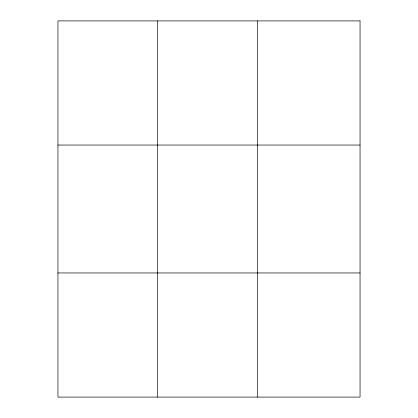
<?xml version="1.0" encoding="UTF-8"?>
<svg xmlns="http://www.w3.org/2000/svg" width="418" height="418" viewBox="0 0 418 418"><rect width="100%" height="100%" fill="white"/><g stroke="black" fill="none" stroke-linecap="round" stroke-linejoin="round"><path stroke-width="0.63" d="M157.643 397.1L157.643 20.9M257.336 397.1L257.336 20.9M57.95 145.046L360.05 145.046M57.95 272.954L360.05 272.954M360.05 20.9L360.05 397.1L57.95 397.1L57.95 20.9L360.05 20.9"/></g></svg>
